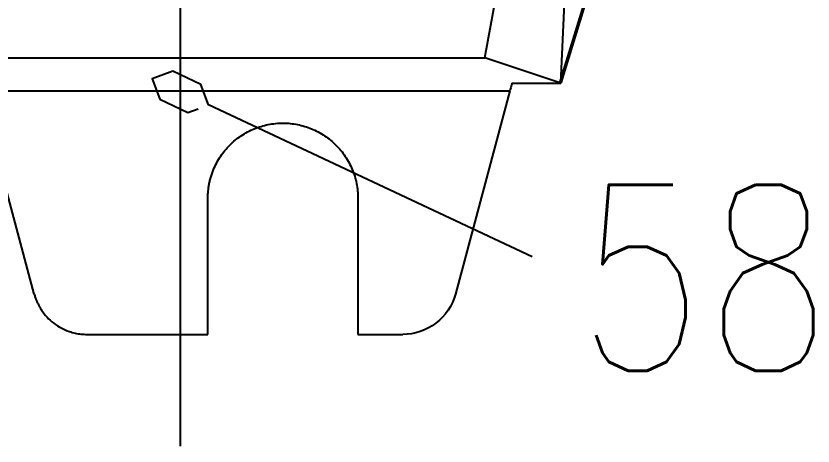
# Model space of a CAD drawing. Header units: inches. Extents: x 15 to 148, y 10 to 111.
# Drawn here: x 142.107 to 142.91, y 100.677 to 101.111 of the extents above; entities that cross this region are included whole.
import ezdxf
from ezdxf.enums import TextEntityAlignment as Align

# ---------------------------------------------------------------- set-up
doc = ezdxf.new("R2010")
doc.units = ezdxf.units.IN
doc.header["$MEASUREMENT"] = 0
doc.layers.add('BLK_12AWG', color=7, linetype='Continuous')
doc.layers.add('WIREFIXED', color=160, linetype='Continuous')
doc.styles.add('WD', font='romans.shx')

# ---------------------------------------------------------------- blocks, each defined once
blk = doc.blocks.new('Varia')
at = {"color": 7, "linetype": 'Continuous'}
for p, q in [((165.2823, 99.178), (165.4873, 100.2703)), ((165.4359, 99.1268), (165.4873, 100.2703)), ((165.7296, 100.0974), (165.4334, 99.1281)), ((165.7307, 100.0916), (165.4359, 99.1268)), ((161.719, 99.178), (165.2823, 99.178)), ((165.4359, 99.1268), (165.2823, 99.178)), ((164.2647, 99.1115), (165.3331, 99.1115)), ((164.3744, 98.7018), (164.2647, 99.1115)), ((165.3331, 99.1115), (165.2234, 98.7018)), ((164.7244, 98.6203), (164.7244, 98.8953)), ((165.0269, 98.8953), (165.0269, 98.6203)), ((164.4807, 98.6203), (164.7244, 98.6203)), ((165.0269, 98.6203), (165.1171, 98.6203))]:
    blk.add_line(p, q, dxfattribs=at)
blk.add_line((165.3373, 99.1268), (165.4359, 99.1268))
for points, knots in [([(165.3373, 99.1268), (165.337, 99.1258), (165.3357, 99.1209), (165.3343, 99.1157), (165.3331, 99.1115)], [0, 0, 0, 0, 0.20088, 1, 1, 1, 1]), ([(164.7244, 98.8953), (164.7244, 98.8982), (164.7245, 98.9038), (164.7253, 98.9123), (164.7264, 98.9207), (164.7281, 98.929), (164.7302, 98.9372), (164.7328, 98.9452), (164.7366, 98.9552), (164.742, 98.9667), (164.7522, 98.9837), (164.768, 99.0029), (164.7911, 99.0219), (164.8174, 99.0359), (164.8459, 99.0446), (164.8756, 99.0475), (164.9053, 99.0446), (164.9339, 99.0359), (164.9602, 99.0219), (164.9833, 99.0029), (165.0022, 98.9799), (165.0139, 98.9579), (165.0206, 98.9393), (165.0242, 98.9249), (165.0265, 98.9102), (165.0267, 98.9003), (165.0269, 98.8953)], [0, 0, 0, 0, 0.018027, 0.03591, 0.053705, 0.071469, 0.089258, 0.107131, 0.125142, 0.156385, 0.187691, 0.250165, 0.312639, 0.375112, 0.437586, 0.50006, 0.562533, 0.625007, 0.68748, 0.749954, 0.812428, 0.874901, 0.906144, 0.937451, 0.968677, 1, 1, 1, 1]), ([(164.3744, 98.7018), (164.3751, 98.6995), (164.3764, 98.6949), (164.379, 98.6882), (164.382, 98.6816), (164.3854, 98.6753), (164.3911, 98.6661), (164.4, 98.6548), (164.4134, 98.6427), (164.4286, 98.6328), (164.4433, 98.6265), (164.4568, 98.6227), (164.4687, 98.6207), (164.4767, 98.6204), (164.4807, 98.6203)], [0, 0, 0, 0, 0.050276, 0.100212, 0.150023, 0.199926, 0.250134, 0.37498, 0.500038, 0.624884, 0.749942, 0.83332, 0.916339, 1, 1, 1, 1]), ([(165.2234, 98.7018), (165.2172, 98.6787), (165.2031, 98.6576), (165.1651, 98.6284), (165.1411, 98.6203), (165.1171, 98.6203)], [0, 0, 0, 0, 0.5, 0.5, 1, 1, 1, 1])]:
    blk.add_open_spline(points, degree=3, knots=knots, dxfattribs=at)
blk = doc.blocks.new('WD_WNV')
at = {"style": 'WD', "flags": 1}
for tag, p in [('W01USER', (-0.0625, 0.09375)), ('W02USER', (-0.0625, 0.08594)), ('W03USER', (-0.0625, 0.07812)), ('W04USER', (-0.0625, 0.07031)), ('W05USER', (-0.0625, 0.0625)), ('W06USER', (-0.0625, 0.05469)), ('W07USER', (-0.0625, 0.04688)), ('W08USER', (-0.0625, 0.03906)), ('W09USER', (-0.0625, 0.03125)), ('W10USER', (-0.0625, 0.02344))]:
    blk.add_attdef(tag, text='', height=0.005, dxfattribs=at).set_placement(p, align=Align.CENTER)
at = {"linetype": 'Continuous', "style": 'WD', "width": 0.8}
blk.add_attdef('WIRENO', text='', height=0.125, dxfattribs=at).set_placement((-0.05, 0), align=Align.MIDDLE_RIGHT)

msp = doc.modelspace()

# ---------------------------------------------------------------- linework, layer by layer
at = {"layer": 'BLK_12AWG'}
msp.add_line((142.27259, 100.67694), (142.27259, 101.39163), dxfattribs=at)
at = {"layer": 'WIREFIXED'}
msp.add_lwpolyline([(142.62708, 100.86802), (142.30088, 101.02101), (142.29337, 101.04179), (142.26508, 101.05506), (142.2443, 101.04755), (142.25181, 101.02677), (142.28011, 101.0135), (142.29048, 101.01725)], dxfattribs=at)

# ---------------------------------------------------------------- block references
at = {"layer": 'BLK_12AWG', "xscale": 0.5, "yscale": 0.5, "zscale": 0.5}
msp.add_blockref('Varia', (59.93813, 51.47947), dxfattribs=at)
at = {"layer": 'WIREFIXED'}
ref = msp.add_blockref('WD_WNV', (142.27259, 101.03428), dxfattribs=dict(at, xscale=1.5, yscale=1.5, zscale=1.5))
ref.add_attrib('WIRENOF', '58', dxfattribs={"linetype": 'Continuous', "height": 0.1875, "style": 'WD', "width": 0.8}).set_placement((142.67235, 100.84678), align=Align.MIDDLE_LEFT)

doc.saveas('drawing.dxf')
